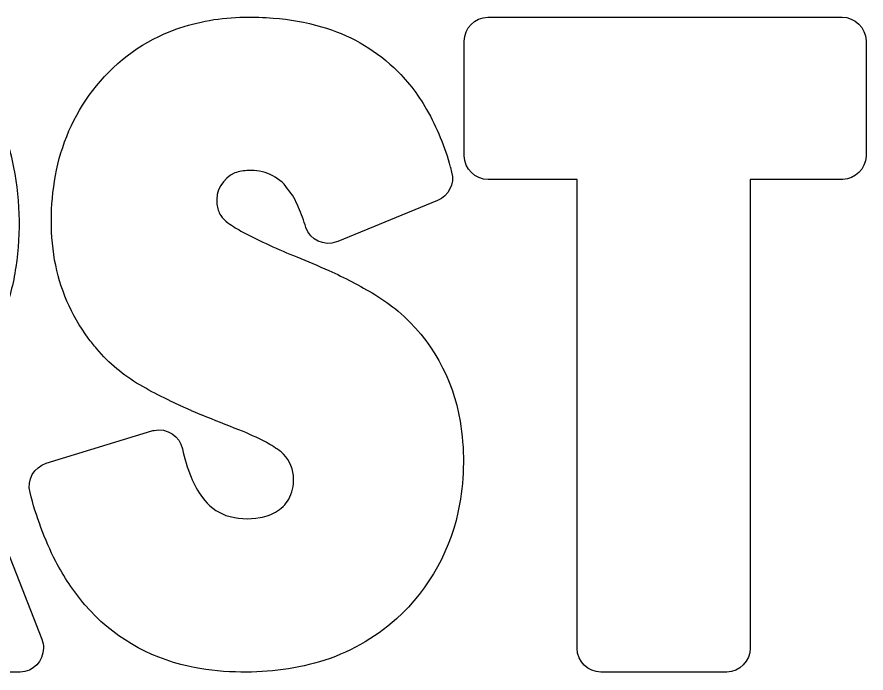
# Model space of a CAD drawing. Extents: x -1 to 1396, y -3 to 1098.
# Drawn here: x 735 to 1396, y 43 to 554 of the extents above; entities that cross this region are included whole.
import ezdxf

# ---------------------------------------------------------------- set-up
doc = ezdxf.new("R2010")
doc.units = 0
doc.header["$MEASUREMENT"] = 0
doc.layers.add('Layer 1', color=7, linetype='Continuous', lineweight=0)

msp = doc.modelspace()

# ---------------------------------------------------------------- linework, layer by layer
at = {"layer": 'Layer 1', "color": 1, "lineweight": 25, "true_color": 0xff0000}
for points, knots in [([(426.25, 554.32), (416.29, 553.98), (408.35, 545.91), (408.17, 535.95), (408.17, 535.95), (408.17, 62.36), (408.17, 62.36), (408.44, 52.43), (416.39, 44.43), (426.31, 44.1), (426.31, 44.1), (524.57, 44.1), (524.57, 44.1), (534.53, 44.46), (542.47, 52.54), (542.65, 62.5), (542.65, 62.5), (542.65, 231.12), (542.65, 231.12), (542.65, 231.12), (558.64, 231.12), (558.64, 231.12), (558.64, 231.12), (613.47, 57.39), (613.47, 57.39), (615.78, 49.73), (622.72, 44.38), (630.73, 44.1), (630.73, 44.1), (737.63, 44.1), (737.63, 44.1), (747.67, 44.45), (755.64, 52.67), (755.68, 62.72), (755.69, 65.1), (755.25, 67.46), (754.38, 69.68), (754.38, 69.68), (678.8, 262.33), (678.8, 262.33), (699.38, 277.52), (715.18, 298.3), (724.31, 322.19), (729.02, 334.22), (732.31, 346.76), (734.11, 359.54), (738.29, 387.11), (737.36, 415.2), (731.37, 442.43), (727.84, 457.7), (722.25, 472.42), (714.77, 486.2), (710.33, 494.24), (705.1, 501.83), (699.14, 508.83), (688.78, 520.77), (676.38, 530.78), (662.52, 538.4), (656.42, 541.79), (650.02, 544.6), (643.4, 546.79), (636.17, 549.17), (628.71, 550.75), (621.13, 551.53), (614.99, 552.33), (608.82, 552.92), (602.63, 553.3), (590.33, 554.01), (578.01, 554.36), (565.69, 554.34), (565.69, 554.34), (426.43, 554.34), (426.43, 554.34), (426.43, 554.34), (426.25, 554.32), (426.25, 554.32)], [0, 0, 0, 0, 1, 1, 1, 2, 2, 2, 3, 3, 3, 4, 4, 4, 5, 5, 5, 6, 6, 6, 7, 7, 7, 8, 8, 8, 9, 9, 9, 10, 10, 10, 11, 11, 11, 12, 12, 12, 13, 13, 13, 14, 14, 14, 15, 15, 15, 16, 16, 16, 17, 17, 17, 18, 18, 18, 19, 19, 19, 20, 20, 20, 21, 21, 21, 22, 22, 22, 23, 23, 23, 24, 24, 24, 25, 25, 25, 25]), ([(912.05, 554.32), (893.88, 554.11), (875.86, 550.95), (858.71, 544.97), (834.43, 536.15), (813.04, 520.84), (796.87, 500.71), (781.39, 481.7), (770.76, 459.22), (765.91, 435.19), (761.04, 412.14), (760.52, 388.38), (764.37, 365.14), (768.32, 343.11), (777.28, 322.29), (790.56, 304.28), (792.62, 301.37), (794.83, 298.58), (797.19, 295.91), (806.61, 284.71), (817.9, 275.24), (830.57, 267.9), (836.76, 264.21), (843.11, 260.8), (849.61, 257.68), (849.61, 257.68), (853.7, 255.63), (853.7, 255.63), (853.7, 255.63), (853.99, 255.52), (853.99, 255.52), (853.99, 255.52), (861.72, 251.89), (861.72, 251.89), (861.9, 251.78), (862.08, 251.69), (862.27, 251.62), (862.27, 251.62), (870.52, 247.95), (870.52, 247.95), (870.52, 247.95), (870.75, 247.86), (870.75, 247.86), (870.75, 247.86), (871, 247.74), (871, 247.74), (871, 247.74), (878.91, 244.39), (878.91, 244.39), (878.91, 244.39), (879.12, 244.32), (879.12, 244.32), (879.12, 244.32), (879.32, 244.23), (879.32, 244.23), (888.77, 240.36), (898.26, 236.58), (907.78, 232.89), (915.01, 230), (922.08, 226.75), (928.98, 223.16), (933.04, 220.97), (936.92, 218.47), (940.6, 215.68), (946.11, 211.04), (949.56, 204.4), (950.19, 197.22), (950.81, 191.53), (949.89, 185.77), (947.53, 180.55), (945.36, 176.14), (942.02, 172.4), (937.87, 169.76), (933.79, 167.08), (929.2, 165.29), (924.38, 164.49), (915.5, 162.83), (906.35, 163.42), (897.76, 166.22), (890.4, 168.92), (884.01, 173.76), (879.41, 180.12), (875.76, 184.98), (872.78, 190.32), (870.57, 195.99), (867.62, 203.09), (865.37, 210.46), (863.86, 217.99), (861.72, 228.04), (851.88, 234.49), (841.81, 232.46), (841.2, 232.33), (840.6, 232.18), (840, 232), (840, 232), (757.84, 206.81), (757.84, 206.81), (748.22, 203.85), (742.64, 193.82), (745.21, 184.09), (749.85, 165.51), (756.55, 147.5), (765.19, 130.41), (771.5, 118.3), (779.12, 106.92), (787.93, 96.49), (808.86, 72.26), (837.1, 55.5), (868.39, 48.75), (880.45, 46.06), (892.74, 44.55), (905.08, 44.24), (927.21, 43.42), (949.32, 46.08), (970.62, 52.13), (992.78, 58.75), (1013.21, 70.19), (1030.42, 85.65), (1056.32, 109.07), (1073.62, 140.49), (1079.56, 174.9), (1083.4, 196.3), (1083.56, 218.2), (1080.04, 239.65), (1074.55, 273), (1057.44, 303.34), (1031.74, 325.3), (1026.02, 330.03), (1019.95, 334.33), (1013.59, 338.16), (1002.08, 345.13), (990.15, 351.39), (977.88, 356.91), (969.63, 360.64), (961.3, 364.18), (952.89, 367.52), (938.6, 373.31), (924.59, 379.77), (910.91, 386.87), (906.89, 389.05), (902.99, 391.46), (899.23, 394.08), (897.07, 395.63), (895.19, 397.55), (893.68, 399.75), (891.99, 402.39), (890.97, 405.42), (890.73, 408.55), (889.41, 418.89), (895.12, 428.85), (904.72, 432.92), (908.1, 434.17), (911.67, 434.83), (915.27, 434.87), (921.09, 435.12), (926.89, 434.06), (932.25, 431.79), (937.61, 429.3), (942.26, 425.48), (945.74, 420.7), (949.23, 416.27), (952.1, 411.38), (954.25, 406.17), (956.5, 401.05), (958.41, 395.78), (959.94, 390.4), (963.46, 380.71), (974.16, 375.7), (983.86, 379.2), (983.86, 379.2), (984.84, 379.59), (984.84, 379.59), (984.84, 379.59), (1062.44, 411.43), (1062.44, 411.43), (1071.17, 415), (1075.88, 424.52), (1073.42, 433.63), (1073.42, 433.63), (1072.46, 437.19), (1072.46, 437.19), (1072.46, 437.19), (1072.44, 437.35), (1072.44, 437.35), (1072.44, 437.35), (1072.37, 437.53), (1072.37, 437.53), (1068.17, 453.24), (1061.97, 468.35), (1053.94, 482.5), (1047.01, 494.53), (1038.38, 505.5), (1028.31, 515.06), (1012.38, 530), (993.09, 540.9), (972.07, 546.83), (959.85, 550.43), (947.27, 552.71), (934.56, 553.63), (927.07, 554.23), (919.56, 554.46), (912.05, 554.32)], [0, 0, 0, 0, 1, 1, 1, 2, 2, 2, 3, 3, 3, 4, 4, 4, 5, 5, 5, 6, 6, 6, 7, 7, 7, 8, 8, 8, 9, 9, 9, 10, 10, 10, 11, 11, 11, 12, 12, 12, 13, 13, 13, 14, 14, 14, 15, 15, 15, 16, 16, 16, 17, 17, 17, 18, 18, 18, 19, 19, 19, 20, 20, 20, 21, 21, 21, 22, 22, 22, 23, 23, 23, 24, 24, 24, 25, 25, 25, 26, 26, 26, 27, 27, 27, 28, 28, 28, 29, 29, 29, 30, 30, 30, 31, 31, 31, 32, 32, 32, 33, 33, 33, 34, 34, 34, 35, 35, 35, 36, 36, 36, 37, 37, 37, 38, 38, 38, 39, 39, 39, 40, 40, 40, 41, 41, 41, 42, 42, 42, 43, 43, 43, 44, 44, 44, 45, 45, 45, 46, 46, 46, 47, 47, 47, 48, 48, 48, 49, 49, 49, 50, 50, 50, 51, 51, 51, 52, 52, 52, 53, 53, 53, 54, 54, 54, 55, 55, 55, 56, 56, 56, 57, 57, 57, 58, 58, 58, 59, 59, 59, 60, 60, 60, 61, 61, 61, 62, 62, 62, 63, 63, 63, 64, 64, 64, 65, 65, 65, 66, 66, 66, 67, 67, 67, 67]), ([(1101.52, 554.32), (1091.4, 553.97), (1083.33, 545.77), (1083.15, 535.65), (1083.15, 535.65), (1083.15, 446.28), (1083.15, 446.28), (1083.4, 436.1), (1091.64, 427.93), (1101.83, 427.76), (1101.83, 427.76), (1171, 427.76), (1171, 427.76), (1171, 427.76), (1171, 62.47), (1171, 62.47), (1171.33, 52.36), (1179.54, 44.28), (1189.66, 44.1), (1189.66, 44.1), (1287.54, 44.1), (1287.54, 44.1), (1297.65, 44.48), (1305.71, 52.68), (1305.9, 62.79), (1305.9, 62.79), (1305.9, 427.76), (1305.9, 427.76), (1305.9, 427.76), (1377.88, 427.76), (1377.88, 427.76), (1387.72, 428.23), (1395.56, 436.13), (1395.98, 445.97), (1395.98, 445.97), (1395.98, 535.97), (1395.98, 535.97), (1395.64, 546.09), (1387.43, 554.16), (1377.31, 554.34), (1377.31, 554.34), (1101.67, 554.34), (1101.67, 554.34), (1101.67, 554.34), (1101.52, 554.32), (1101.52, 554.32)], [0, 0, 0, 0, 1, 1, 1, 2, 2, 2, 3, 3, 3, 4, 4, 4, 5, 5, 5, 6, 6, 6, 7, 7, 7, 8, 8, 8, 9, 9, 9, 10, 10, 10, 11, 11, 11, 12, 12, 12, 13, 13, 13, 14, 14, 14, 15, 15, 15, 15])]:
    msp.add_open_spline(points, degree=3, knots=knots, dxfattribs=at)

doc.saveas('drawing.dxf')
